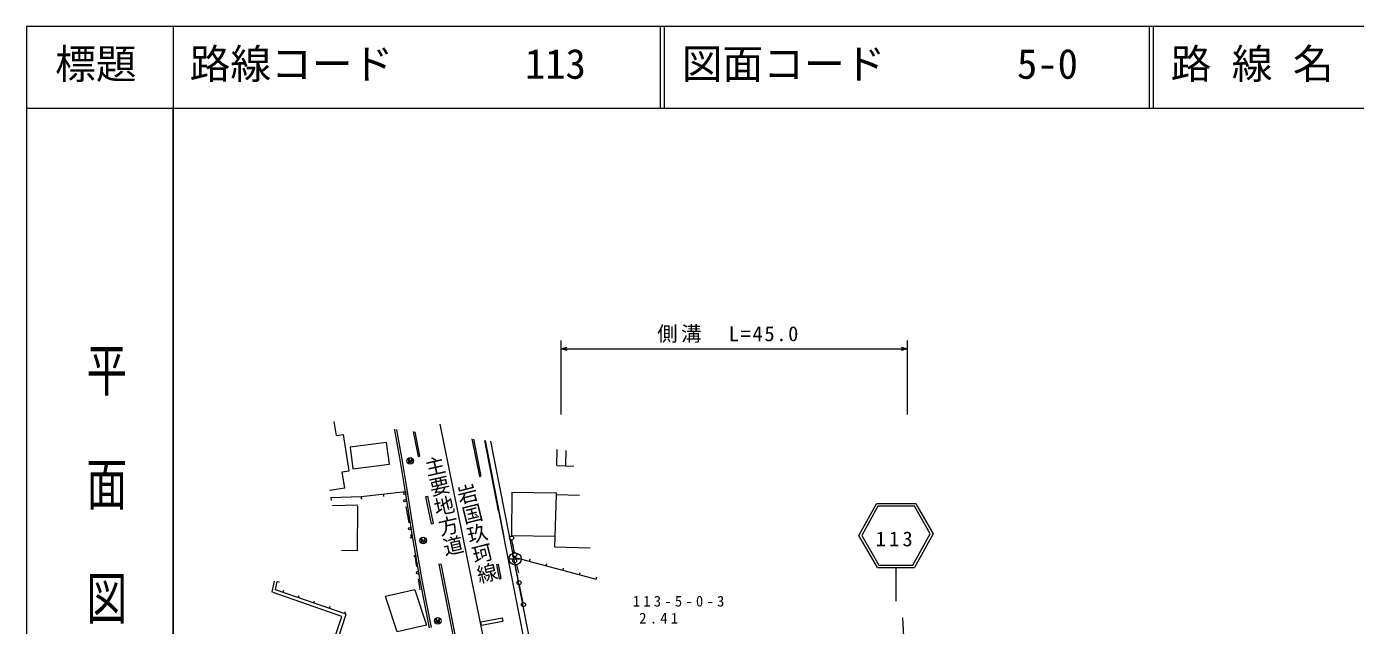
# Model space of a CAD drawing. Units: millimetres, scale not verified. Extents: x 40000 to 680000, y 20000 to 380000.
# Drawn here: x 40000 to 203046, y 306552 to 380000 of the extents above; entities that cross this region are included whole.
import ezdxf
from ezdxf.enums import TextEntityAlignment as Align

# ---------------------------------------------------------------- set-up
doc = ezdxf.new("R2010")
doc.units = ezdxf.units.MM
doc.header["$LTSCALE"] = 1000
for name, color, linetype, lineweight in [('M-TTL-BAND', 7, 'Continuous', 25), ('S-BGD', 1, 'Continuous', 13), ('S-BGD-HTXT', 6, 'Continuous', 13), ('S-TTL', 7, 'Continuous', 13), ('S-TTL-FRAM', 2, 'Continuous', 13)]:
    doc.layers.add(name, color=color, linetype=linetype, lineweight=lineweight)
doc.styles.add('@ＭＳ ゴシック', font='')
doc.styles.add('ＭＳ ゴシック', font='')
doc.styles.get('@ＭＳ ゴシック').set_extended_font_data('@MS Gothic')
doc.styles.get('ＭＳ ゴシック').set_extended_font_data('MS Gothic')

msp = doc.modelspace()

# ---------------------------------------------------------------- linework, layer by layer
at = {"layer": 'M-TTL-BAND'}
msp.add_line((58000, 370000), (58000, 20000), dxfattribs=at)
at = {"layer": 'S-BGD'}
for p, q in [((106331, 340262), (105581, 340478)), ((147312, 340693), (148062, 340478)), ((148062, 340478), (147312, 340264)), ((78011, 329844), (77739, 331556)), ((90703, 331229), (96228, 304054)), ((78011, 329844), (78875, 329969)), ((79595, 325527), (78875, 329969)), ((85188, 330512), (85171, 330623)), ((85788, 327123), (85189, 330506)), ((85435, 330549), (85429, 330591)), ((86034, 327166), (85435, 330549)), ((87434, 330339), (88031, 327274)), ((87642, 330313), (88227, 327312)), ((94641, 329435), (95555, 324806)), ((94851, 329409), (95752, 324845)), ((84170, 329005), (79694, 328431)), ((79694, 328431), (80037, 325760)), ((84513, 326334), (84170, 329005)), ((97910, 320622), (96230, 329235)), ((96255, 329232), (98571, 317399)), ((96934, 329147), (99209, 317524)), ((105041, 326169), (105115, 328120)), ((106182, 327987), (106112, 326129)), ((80037, 325760), (84513, 326334)), ((86381, 323674), (85788, 327123)), ((86628, 323716), (86034, 327166)), ((86885, 326478), (86885, 326966)), ((86885, 326966), (87073, 326500)), ((87073, 326500), (87259, 326966)), ((87259, 326966), (87259, 326478)), ((88031, 327274), (88227, 327312)), ((105041, 326169), (106112, 326129)), ((106112, 326129), (107153, 326090)), ((78730, 325402), (79595, 325527)), ((79054, 323405), (78730, 325402)), ((95555, 324806), (95752, 324845)), ((79035, 323403), (77162, 323105)), ((86482, 322948), (81042, 322340)), ((86231, 322921), (86290, 322583)), ((86865, 320608), (86381, 323677)), ((86482, 322948), (86515, 322650)), ((87112, 320647), (86628, 323716)), ((99548, 322877), (99491, 317560)), ((99548, 322877), (105017, 322819)), ((81042, 322340), (77343, 322188)), ((77343, 322188), (77355, 321888)), ((80651, 321296), (77531, 321237)), ((81042, 322340), (81075, 322042)), ((81042, 322340), (81054, 322040)), ((83762, 322644), (83795, 322346)), ((88953, 322338), (89198, 322387)), ((88953, 322338), (89623, 319006)), ((89198, 322387), (89868, 319055)), ((104819, 316136), (105012, 322624)), ((105012, 322624), (105017, 322819)), ((105012, 322624), (107858, 322539)), ((142125, 317587), (144277, 321464)), ((149101, 321464), (144277, 321464)), ((149101, 321464), (151229, 317782)), ((80604, 321187), (80547, 315699)), ((86541, 321134), (86888, 319134)), ((87383, 317250), (86865, 320608)), ((87630, 317288), (87112, 320647)), ((97910, 320622), (102204, 298868)), ((144454, 321164), (142470, 317590)), ((148928, 321164), (144454, 321164)), ((150884, 317779), (148928, 321164)), ((89623, 319006), (89868, 319055)), ((87139, 317686), (87197, 317347)), ((88330, 311861), (87384, 317245)), ((88576, 311905), (87630, 317288)), ((88473, 316719), (88473, 317207)), ((88473, 317207), (88661, 316741)), ((88661, 316741), (88847, 317207)), ((88847, 317207), (88847, 316719)), ((99209, 317524), (101315, 306823)), ((99491, 317560), (104860, 317502)), ((99852, 315486), (99554, 317018)), ((99844, 315446), (99702, 316436)), ((144400, 313650), (142125, 317587)), ((142470, 317590), (144573, 313950)), ((148758, 313950), (150884, 317779)), ((151229, 317782), (148935, 313650)), ((80547, 315700), (78626, 315720)), ((87877, 313726), (87673, 315077)), ((99204, 314704), (100697, 314704)), ((99682, 314962), (99760, 315252)), ((99682, 314962), (109902, 312222)), ((101726, 314414), (101804, 314704)), ((109154, 316007), (104819, 316136)), ((90574, 314057), (90820, 314106)), ((90574, 314057), (92383, 304968)), ((90820, 314106), (92628, 305017)), ((97651, 314038), (97847, 314076)), ((97651, 314038), (97989, 312282)), ((97847, 314076), (98185, 312320)), ((100374, 312028), (99927, 314226)), ((100125, 313974), (100358, 313002)), ((103770, 313866), (103848, 314156)), ((105814, 313318), (105892, 313608)), ((107858, 312770), (107936, 313060)), ((144400, 313650), (148935, 313650)), ((144573, 313950), (148758, 313950)), ((146667, 313650), (146667, 309528)), ((70118, 310612), (70401, 311997)), ((70562, 310901), (70732, 311956)), ((70732, 311956), (71029, 311908)), ((88300, 310921), (88096, 312272)), ((89438, 306252), (88331, 311856)), ((89684, 306301), (88576, 311905)), ((97989, 312282), (98185, 312320)), ((100921, 309340), (100474, 311538)), ((109902, 312222), (109980, 312511)), ((78667, 307651), (70243, 310569)), ((79221, 307921), (70562, 310901)), ((71451, 310595), (71548, 310879)), ((73350, 309942), (73447, 310225)), ((87641, 310935), (84040, 310097)), ((85461, 305754), (84040, 310097)), ((87641, 310935), (89063, 306588)), ((75249, 309288), (75347, 309572)), ((77148, 308635), (77246, 308918)), ((79047, 307981), (79145, 308265)), ((77506, 304100), (78667, 307651)), ((78030, 304278), (79221, 307921)), ((89063, 306588), (85461, 305754)), ((90268, 306865), (90268, 307353)), ((90268, 307353), (90456, 306887)), ((90456, 306887), (90642, 307353)), ((90642, 307353), (90642, 306865)), ((95734, 306994), (98372, 307485)), ((95807, 306601), (95734, 306994)), ((95807, 306601), (98445, 307092)), ((98372, 307485), (98449, 307092)), ((101315, 306823), (102863, 298944)), ((147492, 307481), (148896, 280341))]:
    msp.add_line(p, q, dxfattribs=at)
for centre, radius in [((87073, 326722), 398), ((86416, 321858), 149), ((87013, 318410), 149), ((87197, 317347), 86.3), ((88661, 316963), 398), ((99506, 317264), 249), ((87679, 315076), 92.2), ((99951, 314704), 746), ((99877, 314471), 249), ((99900, 315241), 249), ((87987, 312999), 149), ((100424, 311783), 249), ((100971, 309095), 249), ((90456, 307109), 398)]:
    msp.add_circle(centre, radius, dxfattribs=at)
at = {"layer": 'S-BGD-HTXT'}
for p, q in [((105581, 332421), (105581, 341478)), ((148062, 341478), (148062, 332421)), ((105581, 340478), (106331, 340691)), ((105581, 340478), (148062, 340478))]:
    msp.add_line(p, q, dxfattribs=at)
at = {"layer": 'S-TTL'}
for p, q in [((40000, 380000), (40000, 20000)), ((680000, 380000), (40000, 380000)), ((58000, 380000), (58000, 370000)), ((117750, 380000), (117750, 370000)), ((118250, 380000), (118250, 370000)), ((177750, 380000), (177750, 370000)), ((178250, 380000), (178250, 370000)), ((40000, 370000), (680000, 370000))]:
    msp.add_line(p, q, dxfattribs=at)

# ---------------------------------------------------------------- texts
at = {"layer": 'M-TTL-BAND', "style": '@ＭＳ ゴシック', "width": 1.4}
msp.add_text('平  面  図', height=3666, rotation=270, dxfattribs=at).set_placement((49777, 306475), align=Align.MIDDLE_RIGHT)
at = {"layer": 'S-BGD', "style": '@ＭＳ ゴシック'}
for s, rotation, p in [('主要地方道', 282.8, (88390, 326994)), ('岩国玖珂線', 283.9, (92334, 323544))]:
    msp.add_text(s, height=1833, rotation=rotation, dxfattribs=at).set_placement(p, align=Align.BOTTOM_LEFT)
at = {"layer": 'S-BGD', "attachment_point": 7, "style": 'ＭＳ ゴシック'}
for s, insert, char_height in [('\\T1.32;113', (144179, 316218), 1833), ('\\T1.44;113-5-0-3', (114373, 308844), 1320), ('\\T1.44;2.41', (115169, 306761), 1320)]:
    msp.add_mtext(s, dxfattribs=dict(at, insert=insert, char_height=char_height))
at = {"layer": 'S-BGD-HTXT', "insert": (117377, 341210), "char_height": 1833, "attachment_point": 7, "style": 'ＭＳ ゴシック'}
msp.add_mtext('\\T1.17;側溝\u3000L=45.0', dxfattribs=at)
at = {"layer": 'S-TTL-FRAM', "style": 'ＭＳ ゴシック'}
for s, p in [('標題', (43500, 372500)), ('路線コード', (60000, 372500)), ('113', (101142, 372500)), ('図面コード', (120380, 372500)), ('5-0', (161521, 372500)), ('路 線 名', (180380, 372500))]:
    msp.add_text(s, height=3666, dxfattribs=at).set_placement(p, align=Align.BOTTOM_LEFT)

doc.saveas('drawing.dxf')
